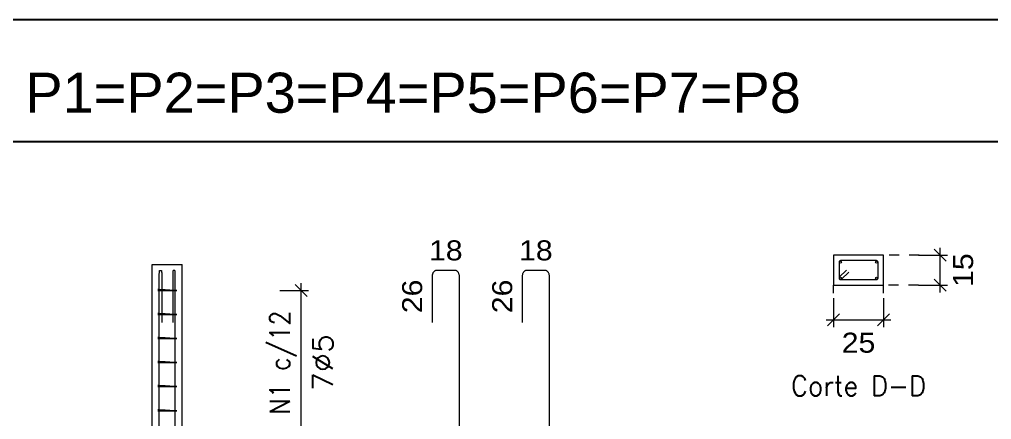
# Model space of a CAD drawing. Header units: centimetres. Extents: x 1386 to 1561, y 365 to 425.
# Drawn here: x 1487.04 to 1496.76, y 395.92 to 399.91 of the extents above; entities that cross this region are included whole.
import ezdxf
from ezdxf.enums import TextEntityAlignment as Align

# ---------------------------------------------------------------- set-up
doc = ezdxf.new("R2010")
doc.units = ezdxf.units.CM
doc.linetypes.add('CYPE_PUNTO', pattern=[0.075, 0, -0.075])
for name, color, linetype, lineweight in [('ARM_LONGITUDINAL_Ø10', 33, 'Continuous', 9), ('ARM_TRANSVERSAL_Ø5', 120, 'Continuous', 9), ('CORTE_COTAS', 4, 'Continuous', 9), ('CORTE_LINHAS_DA_TABELA_DE_DETALHE', 7, 'Continuous', 9), ('CORTE_PILAR_DE_CONCRETO', 1, 'Continuous', 9), ('CORTE_PISOS', 9, 'Continuous', 9), ('CORTE_TEXTO_DAS_COTAS', 4, 'Continuous', 9), ('CORTE_TEXTO_DAS_ELEVACOES_DOS_PILARES', 4, 'Continuous', 9), ('DT-Textos', 7, 'Continuous', 5), ('SECAO_CONCRETO', 1, 'Continuous', 9), ('SECAO_COTAS', 7, 'Continuous', 9), ('SECAO_LINHAS_DE_PROLONGAMENTO_DAS_COTAS', 7, 'CYPE_PUNTO', 9)]:
    doc.layers.add(name, color=color, linetype=linetype, lineweight=lineweight)
doc.layers.add('PDF_Text', color=7, linetype='Continuous')
doc.styles.add('CYPETXT', font='romans__.ttf', dxfattribs={"height": 0.2})
doc.styles.add('PDF Arial', font='arial.ttf')
doc.styles.get("Standard").update_dxf_attribs({"font": 'arial.ttf'})

msp = doc.modelspace()

# ---------------------------------------------------------------- hatches: boundary and pattern name
at = {"layer": 'CORTE_PISOS'}
msp.add_hatch(color=254, dxfattribs=at).paths.add_polyline_path([(1488.3696, 397.4654), (1488.6696, 397.4654), (1488.3696, 397.4654)], flags=0)

# ---------------------------------------------------------------- linework, layer by layer
for p, q in [((1479.067, 399.9102), (1503.5152, 399.9102)), ((1479.1196, 398.6933), (1542.167, 398.6933))]:
    msp.add_line(p, q)
at = {"layer": 'ARM_LONGITUDINAL_Ø10'}
for points in [[(1488.4396, 390.4454), (1488.4396, 397.3454), (1488.4396, 397.3506), (1488.4396, 397.3558), (1488.4397, 397.3609), (1488.4398, 397.3659), (1488.44, 397.3708), (1488.4401, 397.3754), (1488.4403, 397.3798), (1488.4406, 397.384), (1488.4408, 397.3878), (1488.4411, 397.3914), (1488.4414, 397.3945), (1488.4417, 397.3974), (1488.442, 397.3998), (1488.4423, 397.4018), (1488.4427, 397.4034), (1488.443, 397.4045), (1488.4434, 397.4052), (1488.4438, 397.4054), (1488.4606, 397.4054), (1488.4609, 397.4052), (1488.4613, 397.4045), (1488.4616, 397.4034), (1488.462, 397.4018), (1488.4623, 397.3998), (1488.4627, 397.3974), (1488.463, 397.3945), (1488.4633, 397.3914), (1488.4635, 397.3878), (1488.4638, 397.384), (1488.464, 397.3798), (1488.4642, 397.3754), (1488.4644, 397.3708), (1488.4645, 397.3659), (1488.4646, 397.3609), (1488.4647, 397.3558), (1488.4647, 397.3506), (1488.4647, 397.3454), (1488.4647, 396.8863)], [(1488.4396, 390.4454), (1488.4396, 397.3454), (1488.4396, 397.3506), (1488.4396, 397.3558), (1488.4397, 397.3609), (1488.4398, 397.3659), (1488.44, 397.3708), (1488.4401, 397.3754), (1488.4403, 397.3798), (1488.4406, 397.384), (1488.4408, 397.3878), (1488.4411, 397.3914), (1488.4414, 397.3945), (1488.4417, 397.3974), (1488.442, 397.3998), (1488.4423, 397.4018), (1488.4427, 397.4034), (1488.443, 397.4045), (1488.4434, 397.4052), (1488.4438, 397.4054), (1488.4606, 397.4054), (1488.4609, 397.4052), (1488.4613, 397.4045), (1488.4616, 397.4034), (1488.462, 397.4018), (1488.4623, 397.3998), (1488.4627, 397.3974), (1488.463, 397.3945), (1488.4633, 397.3914), (1488.4635, 397.3878), (1488.4638, 397.384), (1488.464, 397.3798), (1488.4642, 397.3754), (1488.4644, 397.3708), (1488.4645, 397.3659), (1488.4646, 397.3609), (1488.4647, 397.3558), (1488.4647, 397.3506), (1488.4647, 397.3454), (1488.4647, 396.8863)], [(1488.5996, 390.4454), (1488.5996, 397.3454), (1488.5996, 397.3506), (1488.5995, 397.3558), (1488.5994, 397.3609), (1488.5993, 397.3659), (1488.5992, 397.3708), (1488.599, 397.3754), (1488.5988, 397.3798), (1488.5986, 397.384), (1488.5983, 397.3878), (1488.5981, 397.3914), (1488.5978, 397.3945), (1488.5975, 397.3974), (1488.5972, 397.3998), (1488.5968, 397.4018), (1488.5965, 397.4034), (1488.5961, 397.4045), (1488.5958, 397.4052), (1488.5954, 397.4054), (1488.5786, 397.4054), (1488.5782, 397.4052), (1488.5779, 397.4045), (1488.5775, 397.4034), (1488.5772, 397.4018), (1488.5768, 397.3998), (1488.5765, 397.3974), (1488.5762, 397.3945), (1488.5759, 397.3914), (1488.5756, 397.3878), (1488.5754, 397.384), (1488.5752, 397.3798), (1488.575, 397.3754), (1488.5748, 397.3708), (1488.5746, 397.3659), (1488.5745, 397.3609), (1488.5745, 397.3558), (1488.5744, 397.3506), (1488.5744, 397.3454), (1488.5744, 396.8863)], [(1488.5996, 390.4454), (1488.5996, 397.3454), (1488.5996, 397.3506), (1488.5995, 397.3558), (1488.5994, 397.3609), (1488.5993, 397.3659), (1488.5992, 397.3708), (1488.599, 397.3754), (1488.5988, 397.3798), (1488.5986, 397.384), (1488.5983, 397.3878), (1488.5981, 397.3914), (1488.5978, 397.3945), (1488.5975, 397.3974), (1488.5972, 397.3998), (1488.5968, 397.4018), (1488.5965, 397.4034), (1488.5961, 397.4045), (1488.5958, 397.4052), (1488.5954, 397.4054), (1488.5786, 397.4054), (1488.5782, 397.4052), (1488.5779, 397.4045), (1488.5775, 397.4034), (1488.5772, 397.4018), (1488.5768, 397.3998), (1488.5765, 397.3974), (1488.5762, 397.3945), (1488.5759, 397.3914), (1488.5756, 397.3878), (1488.5754, 397.384), (1488.5752, 397.3798), (1488.575, 397.3754), (1488.5748, 397.3708), (1488.5746, 397.3659), (1488.5745, 397.3609), (1488.5745, 397.3558), (1488.5744, 397.3506), (1488.5744, 397.3454), (1488.5744, 396.8863)], [(1491.4394, 390.4454), (1491.4394, 397.3454), (1491.4393, 397.3506), (1491.4388, 397.3558), (1491.4379, 397.3609), (1491.4367, 397.3659), (1491.4352, 397.3708), (1491.4334, 397.3754), (1491.4313, 397.3798), (1491.4289, 397.384), (1491.4262, 397.3878), (1491.4233, 397.3914), (1491.4201, 397.3945), (1491.4168, 397.3974), (1491.4133, 397.3998), (1491.4097, 397.4018), (1491.4059, 397.4034), (1491.402, 397.4045), (1491.3981, 397.4052), (1491.3942, 397.4054), (1491.2124, 397.4054), (1491.2084, 397.4052), (1491.2045, 397.4045), (1491.2006, 397.4034), (1491.1969, 397.4018), (1491.1932, 397.3998), (1491.1897, 397.3974), (1491.1864, 397.3945), (1491.1832, 397.3914), (1491.1803, 397.3878), (1491.1777, 397.384), (1491.1753, 397.3798), (1491.1731, 397.3754), (1491.1713, 397.3708), (1491.1698, 397.3659), (1491.1686, 397.3609), (1491.1678, 397.3558), (1491.1672, 397.3506), (1491.1671, 397.3454), (1491.1671, 396.8863)], [(1492.3394, 390.4454), (1492.3394, 397.3454), (1492.3393, 397.3506), (1492.3388, 397.3558), (1492.3379, 397.3609), (1492.3367, 397.3659), (1492.3352, 397.3708), (1492.3334, 397.3754), (1492.3313, 397.3798), (1492.3289, 397.384), (1492.3262, 397.3878), (1492.3233, 397.3914), (1492.3201, 397.3945), (1492.3168, 397.3974), (1492.3133, 397.3998), (1492.3097, 397.4018), (1492.3059, 397.4034), (1492.302, 397.4045), (1492.2981, 397.4052), (1492.2942, 397.4054), (1492.1124, 397.4054), (1492.1084, 397.4052), (1492.1045, 397.4045), (1492.1006, 397.4034), (1492.0969, 397.4018), (1492.0932, 397.3998), (1492.0897, 397.3974), (1492.0864, 397.3945), (1492.0832, 397.3914), (1492.0803, 397.3878), (1492.0777, 397.384), (1492.0753, 397.3798), (1492.0731, 397.3754), (1492.0713, 397.3708), (1492.0698, 397.3659), (1492.0686, 397.3609), (1492.0678, 397.3558), (1492.0672, 397.3506), (1492.0671, 397.3454), (1492.0671, 396.8863)]]:
    msp.add_lwpolyline(points, dxfattribs=at)
for centre in [(1495.2487, 397.488), (1495.6087, 397.488), (1495.2487, 397.328), (1495.6087, 397.328)]:
    msp.add_circle(centre, 0.01, dxfattribs=at)
at = {"layer": 'ARM_TRANSVERSAL_Ø5'}
for points in [[(1495.3088, 397.4093), (1495.2366, 397.3368), (1495.2354, 397.3348), (1495.2345, 397.3326), (1495.2339, 397.3304), (1495.2337, 397.328), (1495.234, 397.3251), (1495.2349, 397.3223), (1495.2363, 397.3197), (1495.2381, 397.3174), (1495.2404, 397.3155), (1495.243, 397.3141), (1495.2458, 397.3133), (1495.2487, 397.313), (1495.6087, 397.313), (1495.6145, 397.3141), (1495.6194, 397.3174), (1495.6226, 397.3223), (1495.6237, 397.328), (1495.6237, 397.488), (1495.6226, 397.4937), (1495.6194, 397.4986), (1495.6145, 397.5019), (1495.6087, 397.503), (1495.2487, 397.503), (1495.243, 397.5019), (1495.2381, 397.4986), (1495.2349, 397.4937), (1495.2337, 397.488), (1495.2337, 397.328), (1495.234, 397.3251), (1495.2349, 397.3223), (1495.2363, 397.3197), (1495.2381, 397.3174), (1495.2404, 397.3155), (1495.243, 397.3141), (1495.2458, 397.3133), (1495.2487, 397.313), (1495.2517, 397.3133), (1495.2545, 397.3141), (1495.2571, 397.3155), (1495.2594, 397.3174), (1495.3301, 397.3881)], [(1488.5209, 397.2054), (1488.4502, 397.2054), (1488.4484, 397.2054), (1488.4464, 397.2054), (1488.4442, 397.2054), (1488.4419, 397.2054), (1488.4396, 397.2054), (1488.4366, 397.2054), (1488.4338, 397.2054), (1488.4312, 397.2054), (1488.429, 397.2054), (1488.4271, 397.2054), (1488.4257, 397.2054), (1488.4249, 397.2054), (1488.4246, 397.2054), (1488.4257, 397.2054), (1488.429, 397.2054), (1488.4338, 397.2054), (1488.4396, 397.2054), (1488.5996, 397.2054), (1488.6053, 397.2054), (1488.6102, 397.2054), (1488.6134, 397.2054), (1488.6146, 397.2054), (1488.6134, 397.2054), (1488.6102, 397.2054), (1488.6053, 397.2054), (1488.5996, 397.2054), (1488.4396, 397.2154), (1488.4366, 397.2154), (1488.4338, 397.2154), (1488.4312, 397.2154), (1488.429, 397.2154), (1488.4271, 397.2154), (1488.4257, 397.2154), (1488.4249, 397.2154), (1488.4246, 397.2154), (1488.4249, 397.2154), (1488.4257, 397.2154), (1488.4271, 397.2154), (1488.429, 397.2154), (1488.4997, 397.2154)], [(1488.5209, 396.9654), (1488.4502, 396.9654), (1488.4484, 396.9654), (1488.4464, 396.9654), (1488.4442, 396.9654), (1488.4419, 396.9654), (1488.4396, 396.9654), (1488.4366, 396.9654), (1488.4338, 396.9654), (1488.4312, 396.9654), (1488.429, 396.9654), (1488.4271, 396.9654), (1488.4257, 396.9654), (1488.4249, 396.9654), (1488.4246, 396.9654), (1488.4257, 396.9654), (1488.429, 396.9654), (1488.4338, 396.9654), (1488.4396, 396.9654), (1488.5996, 396.9654), (1488.6053, 396.9654), (1488.6102, 396.9654), (1488.6134, 396.9654), (1488.6146, 396.9654), (1488.6134, 396.9654), (1488.6102, 396.9654), (1488.6053, 396.9654), (1488.5996, 396.9654), (1488.4396, 396.9754), (1488.4366, 396.9754), (1488.4338, 396.9754), (1488.4312, 396.9754), (1488.429, 396.9754), (1488.4271, 396.9754), (1488.4257, 396.9754), (1488.4249, 396.9754), (1488.4246, 396.9754), (1488.4249, 396.9754), (1488.4257, 396.9754), (1488.4271, 396.9754), (1488.429, 396.9754), (1488.4997, 396.9754)], [(1488.5209, 396.7254), (1488.4502, 396.7254), (1488.4484, 396.7254), (1488.4464, 396.7254), (1488.4442, 396.7254), (1488.4419, 396.7254), (1488.4396, 396.7254), (1488.4366, 396.7254), (1488.4338, 396.7254), (1488.4312, 396.7254), (1488.429, 396.7254), (1488.4271, 396.7254), (1488.4257, 396.7254), (1488.4249, 396.7254), (1488.4246, 396.7254), (1488.4257, 396.7254), (1488.429, 396.7254), (1488.4338, 396.7254), (1488.4396, 396.7254), (1488.5996, 396.7254), (1488.6053, 396.7254), (1488.6102, 396.7254), (1488.6134, 396.7254), (1488.6146, 396.7254), (1488.6134, 396.7254), (1488.6102, 396.7254), (1488.6053, 396.7254), (1488.5996, 396.7254), (1488.4396, 396.7354), (1488.4366, 396.7354), (1488.4338, 396.7354), (1488.4312, 396.7354), (1488.429, 396.7354), (1488.4271, 396.7354), (1488.4257, 396.7354), (1488.4249, 396.7354), (1488.4246, 396.7354), (1488.4249, 396.7354), (1488.4257, 396.7354), (1488.4271, 396.7354), (1488.429, 396.7354), (1488.4997, 396.7354)], [(1488.5209, 396.4854), (1488.4502, 396.4854), (1488.4484, 396.4854), (1488.4464, 396.4854), (1488.4442, 396.4854), (1488.4419, 396.4854), (1488.4396, 396.4854), (1488.4366, 396.4854), (1488.4338, 396.4854), (1488.4312, 396.4854), (1488.429, 396.4854), (1488.4271, 396.4854), (1488.4257, 396.4854), (1488.4249, 396.4854), (1488.4246, 396.4854), (1488.4257, 396.4854), (1488.429, 396.4854), (1488.4338, 396.4854), (1488.4396, 396.4854), (1488.5996, 396.4854), (1488.6053, 396.4854), (1488.6102, 396.4854), (1488.6134, 396.4854), (1488.6146, 396.4854), (1488.6134, 396.4854), (1488.6102, 396.4854), (1488.6053, 396.4854), (1488.5996, 396.4854), (1488.4396, 396.4954), (1488.4366, 396.4954), (1488.4338, 396.4954), (1488.4312, 396.4954), (1488.429, 396.4954), (1488.4271, 396.4954), (1488.4257, 396.4954), (1488.4249, 396.4954), (1488.4246, 396.4954), (1488.4249, 396.4954), (1488.4257, 396.4954), (1488.4271, 396.4954), (1488.429, 396.4954), (1488.4997, 396.4954)], [(1488.5209, 396.2454), (1488.4502, 396.2454), (1488.4484, 396.2454), (1488.4464, 396.2454), (1488.4442, 396.2454), (1488.4419, 396.2454), (1488.4396, 396.2454), (1488.4366, 396.2454), (1488.4338, 396.2454), (1488.4312, 396.2454), (1488.429, 396.2454), (1488.4271, 396.2454), (1488.4257, 396.2454), (1488.4249, 396.2454), (1488.4246, 396.2454), (1488.4257, 396.2454), (1488.429, 396.2454), (1488.4338, 396.2454), (1488.4396, 396.2454), (1488.5996, 396.2454), (1488.6053, 396.2454), (1488.6102, 396.2454), (1488.6134, 396.2454), (1488.6146, 396.2454), (1488.6134, 396.2454), (1488.6102, 396.2454), (1488.6053, 396.2454), (1488.5996, 396.2454), (1488.4396, 396.2554), (1488.4366, 396.2554), (1488.4338, 396.2554), (1488.4312, 396.2554), (1488.429, 396.2554), (1488.4271, 396.2554), (1488.4257, 396.2554), (1488.4249, 396.2554), (1488.4246, 396.2554), (1488.4249, 396.2554), (1488.4257, 396.2554), (1488.4271, 396.2554), (1488.429, 396.2554), (1488.4997, 396.2554)], [(1488.5209, 396.0054), (1488.4502, 396.0054), (1488.4484, 396.0054), (1488.4464, 396.0054), (1488.4442, 396.0054), (1488.4419, 396.0054), (1488.4396, 396.0054), (1488.4366, 396.0054), (1488.4338, 396.0054), (1488.4312, 396.0054), (1488.429, 396.0054), (1488.4271, 396.0054), (1488.4257, 396.0054), (1488.4249, 396.0054), (1488.4246, 396.0054), (1488.4257, 396.0054), (1488.429, 396.0054), (1488.4338, 396.0054), (1488.4396, 396.0054), (1488.5996, 396.0054), (1488.6053, 396.0054), (1488.6102, 396.0054), (1488.6134, 396.0054), (1488.6146, 396.0054), (1488.6134, 396.0054), (1488.6102, 396.0054), (1488.6053, 396.0054), (1488.5996, 396.0054), (1488.4396, 396.0154), (1488.4366, 396.0154), (1488.4338, 396.0154), (1488.4312, 396.0154), (1488.429, 396.0154), (1488.4271, 396.0154), (1488.4257, 396.0154), (1488.4249, 396.0154), (1488.4246, 396.0154), (1488.4249, 396.0154), (1488.4257, 396.0154), (1488.4271, 396.0154), (1488.429, 396.0154), (1488.4997, 396.0154)]]:
    msp.add_lwpolyline(points, dxfattribs=at)
at = {"layer": 'CORTE_COTAS'}
for p, q in [((1489.6431, 397.2054), (1489.9311, 397.2054)), ((1489.9191, 397.1454), (1489.7991, 397.2654)), ((1489.8591, 397.2054), (1489.8591, 397.2774)), ((1489.8591, 395.7654), (1489.8591, 397.2054))]:
    msp.add_line(p, q, dxfattribs=at)
at = {"layer": 'CORTE_LINHAS_DA_TABELA_DE_DETALHE'}
msp.add_line((1479.1196, 398.6933), (1542.167, 398.6933), dxfattribs=at)
at = {"layer": 'CORTE_PILAR_DE_CONCRETO'}
for p, q in [((1488.3696, 395.6654), (1488.3696, 397.4654)), ((1488.3696, 397.4654), (1488.6696, 397.4654)), ((1488.6696, 395.6654), (1488.6696, 397.4654))]:
    msp.add_line(p, q, dxfattribs=at)
at = {"layer": 'SECAO_CONCRETO'}
msp.add_lwpolyline([(1495.1787, 397.258), (1495.6787, 397.258), (1495.6787, 397.558), (1495.1787, 397.558), (1495.1787, 397.258)], close=True, dxfattribs=at)
at = {"layer": 'SECAO_COTAS'}
for p, q in [((1496.3055, 397.498), (1496.1855, 397.618)), ((1496.2455, 397.558), (1496.2455, 397.63)), ((1496.0295, 397.558), (1496.3175, 397.558)), ((1496.2455, 397.258), (1496.2455, 397.558)), ((1496.3055, 397.198), (1496.1855, 397.318)), ((1496.0295, 397.258), (1496.3175, 397.258)), ((1496.2455, 397.186), (1496.2455, 397.258)), ((1495.1787, 397.128), (1495.1787, 396.84)), ((1495.6787, 397.128), (1495.6787, 396.84)), ((1495.1067, 396.912), (1495.1787, 396.912)), ((1495.1187, 396.852), (1495.2387, 396.972)), ((1495.1787, 396.912), (1495.6787, 396.912)), ((1495.6187, 396.852), (1495.7387, 396.972)), ((1495.6787, 396.912), (1495.7507, 396.912))]:
    msp.add_line(p, q, dxfattribs=at)
at = {"layer": 'SECAO_LINHAS_DE_PROLONGAMENTO_DAS_COTAS'}
for p, q in [((1496.0341, 397.558), (1495.6787, 397.558)), ((1495.1787, 397.178), (1495.1787, 397.258)), ((1495.6787, 397.178), (1495.6787, 397.258)), ((1496.0295, 397.258), (1495.6787, 397.258))]:
    msp.add_line(p, q, dxfattribs=at)

# ---------------------------------------------------------------- texts
at = {"layer": 'CORTE_TEXTO_DAS_COTAS', "style": 'CYPETXT'}
for s, width, p, p2 in [('N1 c/12', 0.75381, (1489.7441, 395.9664), (1489.7441, 397.0044)), ('7%%c5', 1.002473, (1490.1741, 396.2004), (1490.1741, 396.7704))]:
    msp.add_text(s, height=0.2, rotation=90, dxfattribs=dict(at, width=width)).set_placement(p, p2, align=Align.FIT)
at = {"layer": 'CORTE_TEXTO_DAS_ELEVACOES_DOS_PILARES', "style": 'CYPETXT', "width": 0.795717}
msp.add_text('Corte D-D', height=0.2, dxfattribs=at).set_placement((1494.7537, 396.154), (1496.1037, 396.154), align=Align.FIT)
at = {"layer": 'DT-Textos', "width": 1.081159}
for s, p, p2 in [('18', (1491.1353, 397.5054), (1491.4713, 397.5054)), ('18', (1492.0353, 397.5054), (1492.3713, 397.5054)), ('25', (1495.2607, 396.584), (1495.5967, 396.584))]:
    msp.add_text(s, height=0.2, dxfattribs=at).set_placement(p, p2, align=Align.FIT)
for s, p, p2 in [('15', (1496.5735, 397.24), (1496.5735, 397.576)), ('26', (1491.0671, 396.9779), (1491.0671, 397.3139)), ('26', (1491.9671, 396.9779), (1491.9671, 397.3139))]:
    msp.add_text(s, height=0.2, rotation=90, dxfattribs=at).set_placement(p, p2, align=Align.FIT)
at = {"layer": 'PDF_Text', "insert": (1484.5856, 398.9734), "char_height": 0.4, "attachment_point": 7, "style": 'PDF Arial'}
msp.add_mtext('PILARES P1=P2=P3=P4=P5=P6=P7=P8', dxfattribs=at)

doc.saveas('drawing.dxf')
